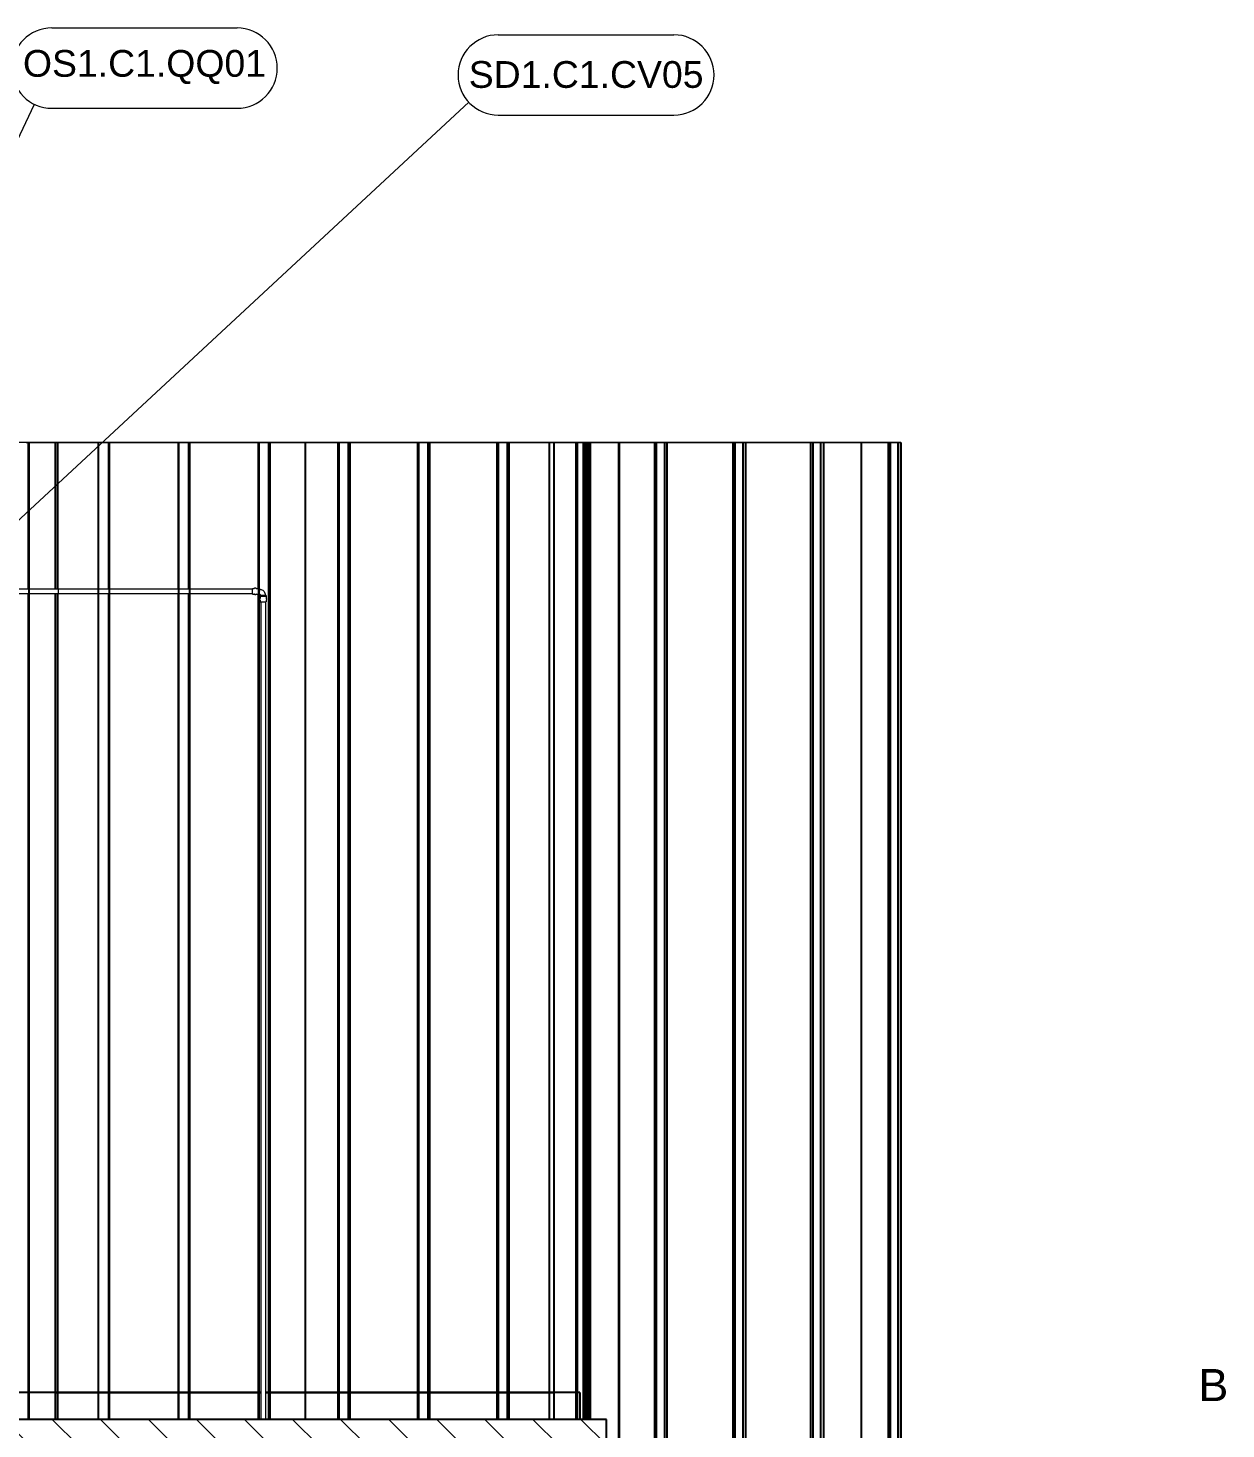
# Model space of a CAD drawing. Header units: millimetres. Extents: x -4172 to 126100, y -2 to 142133.
# Drawn here: x 92078 to 103269, y 26146 to 39235 of the extents above; entities that cross this region are included whole.
import ezdxf

# ---------------------------------------------------------------- set-up
doc = ezdxf.new("R2010")
doc.units = ezdxf.units.MM
doc.header["$LTSCALE"] = 100
doc.linetypes.add('CHAIN', pattern=[0.3543, 0.2362, -0.0295, 0.0591, -0.0295])
for name, color, linetype, lineweight in [('Hatch', 7, 'Continuous', 18), ('Section Line', 7, 'CHAIN', 35), ('Symbol', 7, 'Continuous', 18), ('Visible', 7, 'Continuous', 25), ('Visible Narrow', 7, 'Continuous', 18)]:
    doc.layers.add(name, color=color, linetype=linetype, lineweight=lineweight)
doc.layers.add('P_Technical Water (TW)', color=140, linetype='Continuous', lineweight=18, true_color=0x00bfff)
doc.styles.add('Note Text', font='arial.ttf')
doc.styles.add('Title', font='arial.ttf')

# ---------------------------------------------------------------- blocks, each defined once
blk = doc.blocks.new('2dTransSection3')
at = {"layer": 'Section Line', "insert": (1030.12, 264.06), "char_height": 3, "attachment_point": 7, "style": 'Title'}
blk.add_mtext('B', dxfattribs=at)
blk = doc.blocks.new('Balloon29')
at = {"layer": 'Symbol'}
for p, q in [((923, 392.35), (940.31, 392.35)), ((906.39, 353.73), (921.4, 385.23)), ((923, 384.85), (940.31, 384.85)), ((905.94, 353.94), (905.31, 351.47)), ((906.39, 353.73), (905.31, 351.47)), ((905.31, 351.47), (906.84, 353.51)), ((906.84, 353.51), (905.94, 353.94))]:
    blk.add_line(p, q, dxfattribs=at)
at = {"layer": 'Symbol', "flags": 128}
blk.add_lwpolyline([(905.94, 353.94), (905.31, 351.47), (906.84, 353.51), (905.94, 353.94)], dxfattribs=at)
at = {"layer": 'Symbol'}
for centre, start, end in [((923, 388.6), 90, 270), ((940.31, 388.6), 270, 90)]:
    blk.add_arc(centre, 3.75, start, end, dxfattribs=at)
blk.add_solid([(905.94, 353.94), (905.31, 351.47), (906.84, 353.51), (905.94, 353.94)], dxfattribs=at)
at = {"layer": 'Symbol', "insert": (931.66, 388.7), "char_height": 2.5, "attachment_point": 5, "style": 'Note Text'}
blk.add_mtext('OS1.C1.QQ01', dxfattribs=at)
blk = doc.blocks.new('Balloon30')
at = {"layer": 'Symbol'}
for p, q in [((964.71, 391.71), (981.12, 391.71)), ((915.93, 342.69), (961.97, 385.42)), ((964.71, 384.21), (981.12, 384.21)), ((915.59, 343.06), (914.1, 340.99)), ((916.27, 342.33), (915.59, 343.06)), ((915.93, 342.69), (914.1, 340.99)), ((914.1, 340.99), (916.27, 342.33))]:
    blk.add_line(p, q, dxfattribs=at)
at = {"layer": 'Symbol', "flags": 128}
blk.add_lwpolyline([(915.59, 343.06), (914.1, 340.99), (916.27, 342.33), (915.59, 343.06)], dxfattribs=at)
at = {"layer": 'Symbol'}
for centre, start, end in [((964.71, 387.96), 90, 270), ((981.12, 387.96), 270, 90)]:
    blk.add_arc(centre, 3.75, start, end, dxfattribs=at)
blk.add_solid([(915.59, 343.06), (914.1, 340.99), (916.27, 342.33), (915.59, 343.06)], dxfattribs=at)
at = {"layer": 'Symbol', "insert": (972.92, 387.99), "char_height": 2.5, "attachment_point": 5, "style": 'Note Text'}
blk.add_mtext('SD1.C1.CV05', dxfattribs=at)

msp = doc.modelspace()

# ---------------------------------------------------------------- hatches: boundary and pattern name
at = {"layer": 'Hatch'}
h = msp.add_hatch(dxfattribs=at)
h.set_pattern_fill('ANSI31', color=256, scale=2540, angle=90.00021, style=0)
h.set_pattern_definition([(135.0002, (0, 0), (-224.5056, -224.5072), [])])
h.paths.add_polyline_path([(84232.42, 26235.4), (84232.42, 20235.4), (84482.42, 20235.4), (84482.42, 25985.4), (97232.42, 25985.4), (97232.42, 20235.4), (97482.42, 20235.4), (97482.42, 26235.4)])

# ---------------------------------------------------------------- linework, layer by layer
at = {"layer": 'P_Technical Water (TW)'}
for p, q in [((91522.25, 33995.4), (92362.65, 33995.4)), ((91522.25, 33950.4), (92362.65, 33950.4)), ((92362.65, 33995.4), (94174.69, 33995.4)), ((92362.65, 33950.4), (94174.69, 33950.4)), ((94174.69, 33999.78), (94191.41, 33999.78)), ((94174.69, 33946.03), (94191.41, 33946.03)), ((94208.38, 33999.78), (94229.59, 33999.78)), ((94208.38, 33946.03), (94229.59, 33946.03)), ((94238.87, 33994.75), (94229.64, 33999.76)), ((94236, 33949.49), (94229.64, 33946.04)), ((94251.1, 33934.28), (94247.64, 33927.9)), ((94247.64, 33927.9), (94301.39, 33927.9)), ((94247.64, 33927.9), (94247.64, 33906.65)), ((94296.38, 33937.15), (94301.39, 33927.9)), ((94301.39, 33927.9), (94301.39, 33906.65)), ((94247.64, 33889.65), (94247.64, 33872.9)), ((94247.64, 33872.9), (94301.39, 33872.9)), ((94252.02, 33872.9), (94252.02, 26235.4)), ((94297.02, 33872.9), (94297.02, 26235.4)), ((94301.39, 33889.65), (94301.39, 33872.9))]:
    msp.add_line(p, q, dxfattribs=at)
for centre, radius, start, end in [((94249.67, 33898.15), 8.28, 107.346348, 252.653652), ((94247.02, 33906.65), 0.625, 287.346348, 0), ((94302.02, 33906.65), 0.625, 180, 252.653652), ((94299.36, 33898.15), 8.28, 287.346348, 72.653652), ((94247.02, 33889.65), 0.625, 0, 72.653652), ((94302.02, 33889.65), 0.625, 107.346348, 180)]:
    msp.add_arc(centre, radius, start, end, dxfattribs=at)
for centre, major_axis, ratio, start_param, end_param in [((92362.65, 33972.9), (0, -22.5), 0.00690409, 0, 3.14159265), ((94174.69, 33972.9), (0, 26.87), 0.05880714, 2.56295652, 6.86182144), ((94174.69, 33972.9), (0, 22.5), 0.05880714, 3.14159265, 6.28318531), ((94229.59, 33972.9), (0, 26.87), 0.05880714, 3.14159265, 6.28318531)]:
    msp.add_ellipse(centre, major_axis=major_axis, ratio=ratio, start_param=start_param, end_param=end_param, dxfattribs=at)
for points, knots in [([(94191.79, 33999.95), (94191.79, 33999.95), (94191.79, 33999.95), (94191.77, 33999.93), (94191.75, 33999.89), (94191.63, 33999.82), (94191.52, 33999.78), (94191.41, 33999.78)], [3.0481545913, 3.0481545913, 3.0481545913, 3.0481545913, 3.0656989869, 3.0656989869, 3.1036458203, 3.1036458203, 3.1415926536, 3.1415926536, 3.1415926536, 3.1415926536]), ([(94191.41, 33946.03), (94191.52, 33946.03), (94191.63, 33945.98), (94191.75, 33945.91), (94191.77, 33945.88), (94191.79, 33945.86), (94191.79, 33945.85), (94191.79, 33945.85)], [0, 0, 0, 0, 0.0379468333, 0.0379468333, 0.0758936667, 0.0758936667, 0.0934380623, 0.0934380623, 0.0934380623, 0.0934380623]), ([(94191.76, 33999.92), (94191.89, 34000.3), (94192.04, 34000.74), (94192.62, 34001.87), (94192.96, 34002.5), (94194.29, 34003.92), (94195.08, 34004.64), (94197.13, 34005.61), (94198.15, 34005.91), (94200.14, 34006.07), (94201.07, 34005.99), (94202.78, 34005.56), (94203.55, 34005.22), (94204.93, 34004.4), (94205.48, 34003.92), (94206.47, 34002.91), (94206.81, 34002.42), (94207.39, 34001.48), (94207.58, 34001.07), (94207.89, 34000.33), (94208, 34000.01), (94208.09, 33999.72)], [2.963187514, 2.963187514, 2.963187514, 2.963187514, 3.027752154, 3.027752154, 3.078536816, 3.078536816, 3.113833042, 3.113833042, 3.136924729, 3.136924729, 3.156143383, 3.156143383, 3.176369679, 3.176369679, 3.201583228, 3.201583228, 3.235833739, 3.235833739, 3.280110231, 3.280110231, 3.33132682, 3.33132682, 3.33132682, 3.33132682]), ([(94208.09, 33946.08), (94207.96, 33945.66), (94207.81, 33945.17), (94207.17, 33943.93), (94206.83, 33943.3), (94205.5, 33941.88), (94204.71, 33941.16), (94202.66, 33940.19), (94201.64, 33939.89), (94199.65, 33939.73), (94198.72, 33939.81), (94197.01, 33940.24), (94196.24, 33940.58), (94194.86, 33941.4), (94194.31, 33941.88), (94193.32, 33942.89), (94192.98, 33943.38), (94192.4, 33944.32), (94192.21, 33944.73), (94191.93, 33945.39), (94191.84, 33945.65), (94191.76, 33945.88)], [6.093451141, 6.093451141, 6.093451141, 6.093451141, 6.169344807, 6.169344807, 6.220129469, 6.220129469, 6.255425696, 6.255425696, 6.278517382, 6.278517382, 6.297736036, 6.297736036, 6.317962332, 6.317962332, 6.343175881, 6.343175881, 6.377426392, 6.377426392, 6.421702885, 6.421702885, 6.461590447, 6.461590447, 6.461590447, 6.461590447]), ([(94208.38, 33999.78), (94208.27, 33999.78), (94208.16, 33999.82), (94208.06, 33999.88), (94208.04, 33999.9), (94208.03, 33999.92)], [3.1415926536, 3.1415926536, 3.1415926536, 3.1415926536, 3.1795394869, 3.1795394869, 3.2038697333, 3.2038697333, 3.2038697333, 3.2038697333]), ([(94208.03, 33945.88), (94208.04, 33945.9), (94208.06, 33945.92), (94208.16, 33945.98), (94208.27, 33946.03), (94208.38, 33946.03)], [6.2209082275, 6.2209082275, 6.2209082275, 6.2209082275, 6.2452384738, 6.2452384738, 6.2831853072, 6.2831853072, 6.2831853072, 6.2831853072]), ([(94235.97, 33949.47), (94237.38, 33949.05), (94238.76, 33948.49), (94241.38, 33947.1), (94242.63, 33946.27), (94244.93, 33944.38), (94245.99, 33943.32), (94247.88, 33941), (94248.71, 33939.75), (94250.11, 33937.11), (94250.67, 33935.71), (94251.1, 33934.28)], [3.43026726, 3.43026726, 3.43026726, 3.43026726, 3.628116348, 3.628116348, 3.827459431, 3.827459431, 4.026802515, 4.026802515, 4.226145598, 4.226145598, 4.425488682, 4.425488682, 4.425488682, 4.425488682]), ([(94238.87, 33994.75), (94239, 33994.68), (94239.11, 33994.27), (94239.3, 33992.74), (94239.37, 33991.58), (94239.45, 33988.27), (94239.45, 33986), (94239.36, 33980.81), (94239.26, 33977.94), (94238.96, 33971.98), (94238.76, 33968.95), (94238.29, 33963.14), (94238.01, 33960.42), (94237.46, 33955.87), (94237.18, 33954.02), (94236.66, 33951.24), (94236.42, 33950.29), (94236.14, 33949.64), (94236.07, 33949.53), (94236, 33949.49)], [-5.66491853, -5.66491853, -5.66491853, -5.66491853, -5.39407316, -5.39407316, -5.10167857, -5.10167857, -4.74348592, -4.74348592, -4.3836098, -4.3836098, -4.02207002, -4.02207002, -3.65904167, -3.65904167, -3.32476124, -3.32476124, -3.00328669, -3.00328669, -2.87633555, -2.87633555, -2.87633555, -2.87633555]), ([(94238.85, 33994.76), (94244.62, 33993.96), (94250.28, 33992.41), (94261.03, 33987.9), (94266.11, 33984.94), (94275.34, 33977.83), (94279.49, 33973.67), (94286.59, 33964.43), (94289.54, 33959.34), (94294.03, 33948.59), (94295.58, 33942.92), (94296.38, 33937.15)], [3.27928898, 3.27928898, 3.27928898, 3.27928898, 3.53822435, 3.53822435, 3.79738546, 3.79738546, 4.05654657, 4.05654657, 4.31570769, 4.31570769, 4.5748688, 4.5748688, 4.5748688, 4.5748688]), ([(94251.1, 33934.28), (94251.1, 33934.28), (94251.11, 33934.27), (94251.2, 33934.27), (94251.38, 33934.28), (94252.2, 33934.34), (94253.12, 33934.42), (94255.95, 33934.64), (94258.01, 33934.81), (94262.73, 33935.16), (94265.32, 33935.34), (94270.76, 33935.69), (94273.57, 33935.86), (94279.12, 33936.19), (94281.83, 33936.34), (94286.83, 33936.62), (94289.07, 33936.74), (94292.8, 33936.94), (94294.25, 33937.02), (94295.98, 33937.11), (94296.38, 33937.14), (94296.38, 33937.15)], [-2.89724309, -2.89724309, -2.89724309, -2.89724309, -2.84994124, -2.84994124, -2.69860751, -2.69860751, -2.4076982, -2.4076982, -2.04802103, -2.04802103, -1.70758077, -1.70758077, -1.37247391, -1.37247391, -1.03554171, -1.03554171, -0.69447124, -0.69447124, -0.34920521, -0.34920521, -0.05252673, -0.05252673, -0.05252673, -0.05252673])]:
    msp.add_open_spline(points, degree=3, knots=knots, dxfattribs=at)
at = {"layer": 'Visible'}
for p, q in [((92082.33, 33995.4), (92082.33, 35361.94)), ((92085.42, 35361.94), (92085.42, 26235.4)), ((92334.71, 33995.4), (92334.71, 35361.94)), ((92356.24, 33995.4), (92356.24, 35361.94)), ((92731.97, 35361.94), (92731.97, 33995.4)), ((92737.04, 26235.4), (92737.04, 35361.94)), ((92831.8, 33995.4), (92831.8, 35361.94)), ((92836.88, 35361.94), (92836.88, 26235.4)), ((93480.6, 35361.94), (93480.6, 33995.4)), ((93487.64, 26235.4), (93487.64, 35361.94)), ((93580.27, 33995.4), (93580.27, 35361.94)), ((93587.32, 35361.94), (93587.32, 26235.4)), ((94227.88, 35361.94), (94227.88, 33999.78)), ((94236.9, 33995.81), (94236.9, 35361.94)), ((94327.35, 26235.4), (94327.35, 35361.94)), ((94336.37, 35361.94), (94336.37, 26235.4)), ((94668.87, 26235.4), (94668.87, 35361.94)), ((94973.45, 35361.94), (94973.45, 26235.4)), ((94984.43, 26235.4), (94984.43, 35361.94)), ((95072.66, 26235.4), (95072.66, 35361.94)), ((95083.64, 35361.94), (95083.64, 26235.4)), ((95716.91, 35361.94), (95716.91, 26235.4)), ((95729.85, 26235.4), (95729.85, 35361.94)), ((95815.81, 26235.4), (95815.81, 35361.94)), ((95828.75, 35361.94), (95828.75, 26235.4)), ((96457.89, 35361.94), (96457.89, 26235.4)), ((96472.78, 26235.4), (96472.78, 35361.94)), ((96556.43, 26235.4), (96556.43, 35361.94)), ((96571.32, 35361.94), (96571.32, 26235.4)), ((96950.82, 26235.4), (96950.82, 35361.94)), ((96994.36, 26235.4), (96994.36, 35361.94)), ((97196.01, 35361.94), (97196.01, 26235.4)), ((97212.85, 26235.4), (97212.85, 35361.94)), ((97268.39, 26235.4), (97268.39, 35361.94)), ((97271.26, 26235.4), (97271.26, 35361.94)), ((97285.97, 26235.4), (97285.97, 35361.94)), ((97294.14, 26235.4), (97294.14, 35361.94)), ((97310.98, 35361.94), (97310.98, 26235.4)), ((97332.14, 26235.4), (97332.14, 35361.94)), ((97597.51, 25125.78), (97597.51, 35361.94)), ((97603.01, 25125.78), (97603.01, 35361.94)), ((97930.89, 35361.94), (97930.89, 25125.78)), ((97949.66, 25125.78), (97949.66, 35361.94)), ((98028.56, 25125.78), (98028.56, 35361.94)), ((98047.34, 35361.94), (98047.34, 25125.78)), ((98662.16, 35361.94), (98662.16, 25084.03)), ((98682.86, 25076.66), (98682.86, 35361.94)), ((98759.32, 25043.48), (98759.32, 35361.94)), ((98780.02, 35361.94), (98780.02, 25032.77)), ((99389.44, 35361.94), (99389.44, 21575)), ((99412.06, 21587.85), (99412.06, 35361.94)), ((99486.05, 21534.75), (99486.05, 35361.94)), ((99508.66, 35361.94), (99508.66, 20735.4)), ((99863.84, 23465.78), (99863.84, 35361.94)), ((100112.37, 35361.94), (100112.37, 20735.4)), ((100136.89, 20735.4), (100136.89, 35361.94)), ((100208.36, 20735.4), (100208.36, 35361.94)), ((100232.42, 35361.94), (100232.42, 23465.78)), ((100232.42, 35361.94), (100232.42, 20735.4)), ((100232.42, 23465.78), (100232.42, 35361.94)), ((100232.42, 35361.94), (100232.42, 20735.4)), ((100232.42, 20735.4), (100232.42, 35361.94)), ((92082.33, 26235.4), (92082.33, 33950.4)), ((92334.71, 26235.4), (92334.71, 33950.4)), ((92356.24, 26235.4), (92356.24, 33950.4)), ((92731.97, 33950.4), (92731.97, 26235.4)), ((92831.8, 26235.4), (92831.8, 33950.4)), ((93480.6, 33950.4), (93480.6, 26235.4)), ((93580.27, 26235.4), (93580.27, 33950.4)), ((94227.88, 33946.03), (94227.88, 26235.4)), ((94236.9, 26235.4), (94236.9, 33949.26)), ((94252.02, 26485.4), (84482.42, 26485.4)), ((92336.55, 26485.4), (94252.02, 26485.4)), ((94297.02, 26485.4), (96990.63, 26485.4)), ((97232.42, 26485.4), (94297.02, 26485.4)), ((97232.42, 26485.4), (97232.42, 26235.4)), ((97482.42, 26235.4), (84232.42, 26235.4)), ((97482.42, 20235.4), (97482.42, 26235.4))]:
    msp.add_line(p, q, dxfattribs=at)
at = {"layer": 'Visible Narrow'}
for p, q in [((100232.42, 35361.94), (91371.12, 35361.94)), ((92060.67, 35361.94), (92334.71, 35361.94)), ((92082.33, 35361.94), (92731.97, 35361.94)), ((92082.33, 35361.94), (92085.42, 35361.94)), ((92737.04, 35361.94), (92085.42, 35361.94)), ((92334.71, 35361.94), (92356.24, 35361.94)), ((92336.55, 35361.94), (96990.63, 35361.94)), ((92356.24, 35361.94), (94668.87, 35361.94)), ((92737.04, 35361.94), (92731.97, 35361.94)), ((92831.8, 35361.94), (92836.88, 35361.94)), ((92831.8, 35361.94), (93480.6, 35361.94)), ((93487.64, 35361.94), (92836.88, 35361.94)), ((93487.64, 35361.94), (93480.6, 35361.94)), ((93580.27, 35361.94), (94227.88, 35361.94)), ((93580.27, 35361.94), (93587.32, 35361.94)), ((94236.9, 35361.94), (93587.32, 35361.94)), ((94236.9, 35361.94), (94227.88, 35361.94)), ((94327.35, 35361.94), (94336.37, 35361.94)), ((94327.35, 35361.94), (94973.45, 35361.94)), ((94984.43, 35361.94), (94336.37, 35361.94)), ((94668.87, 35361.94), (96950.82, 35361.94)), ((94984.43, 35361.94), (94973.45, 35361.94)), ((95072.66, 35361.94), (95716.91, 35361.94)), ((95072.66, 35361.94), (95083.64, 35361.94)), ((95729.85, 35361.94), (95083.64, 35361.94)), ((95729.85, 35361.94), (95716.91, 35361.94)), ((95815.81, 35361.94), (95828.75, 35361.94)), ((95815.81, 35361.94), (96457.89, 35361.94)), ((96472.78, 35361.94), (95828.75, 35361.94)), ((96472.78, 35361.94), (96457.89, 35361.94)), ((96556.43, 35361.94), (97196.01, 35361.94)), ((96556.43, 35361.94), (96571.32, 35361.94)), ((97212.85, 35361.94), (96571.32, 35361.94)), ((96950.82, 35361.94), (96994.36, 35361.94)), ((96994.36, 35361.94), (97268.39, 35361.94)), ((97212.85, 35361.94), (97196.01, 35361.94)), ((97268.39, 35361.94), (97271.26, 35361.94)), ((97269.15, 35361.94), (97320.03, 35361.94)), ((97271.26, 35361.94), (97285.97, 35361.94)), ((97285.97, 35361.94), (97332.14, 35361.94)), ((97294.14, 35361.94), (97930.89, 35361.94)), ((97294.14, 35361.94), (97310.98, 35361.94)), ((97949.66, 35361.94), (97310.98, 35361.94)), ((97332.14, 35361.94), (97597.51, 35361.94)), ((97597.51, 35361.94), (97603.01, 35361.94)), ((97597.98, 35361.94), (100232.42, 35361.94)), ((97603.01, 35361.94), (99863.84, 35361.94)), ((97949.66, 35361.94), (97930.89, 35361.94)), ((98028.56, 35361.94), (98047.34, 35361.94)), ((98028.56, 35361.94), (98662.16, 35361.94)), ((98682.86, 35361.94), (98047.34, 35361.94)), ((98682.86, 35361.94), (98662.16, 35361.94)), ((98759.32, 35361.94), (99389.44, 35361.94)), ((98759.32, 35361.94), (98780.02, 35361.94)), ((99412.06, 35361.94), (98780.02, 35361.94)), ((99412.06, 35361.94), (99389.44, 35361.94)), ((99486.05, 35361.94), (99508.66, 35361.94)), ((99486.05, 35361.94), (100112.37, 35361.94)), ((100136.89, 35361.94), (99508.66, 35361.94)), ((99863.84, 35361.94), (100232.42, 35361.94)), ((100136.89, 35361.94), (100112.37, 35361.94)), ((100208.36, 35361.94), (100232.42, 35361.94)), ((100208.36, 35361.94), (100232.42, 35361.94))]:
    msp.add_line(p, q, dxfattribs=at)

# ---------------------------------------------------------------- block references
at = {"layer": 'Section Line', "xscale": 100, "yscale": 100, "zscale": 100}
msp.add_blockref('2dTransSection3', (0, 0), dxfattribs=at)
at = {"layer": 'Symbol', "xscale": 100, "yscale": 100, "zscale": 100}
for name in ['Balloon29', 'Balloon30']:
    msp.add_blockref(name, (0, 0), dxfattribs=at)

doc.saveas('drawing.dxf')
